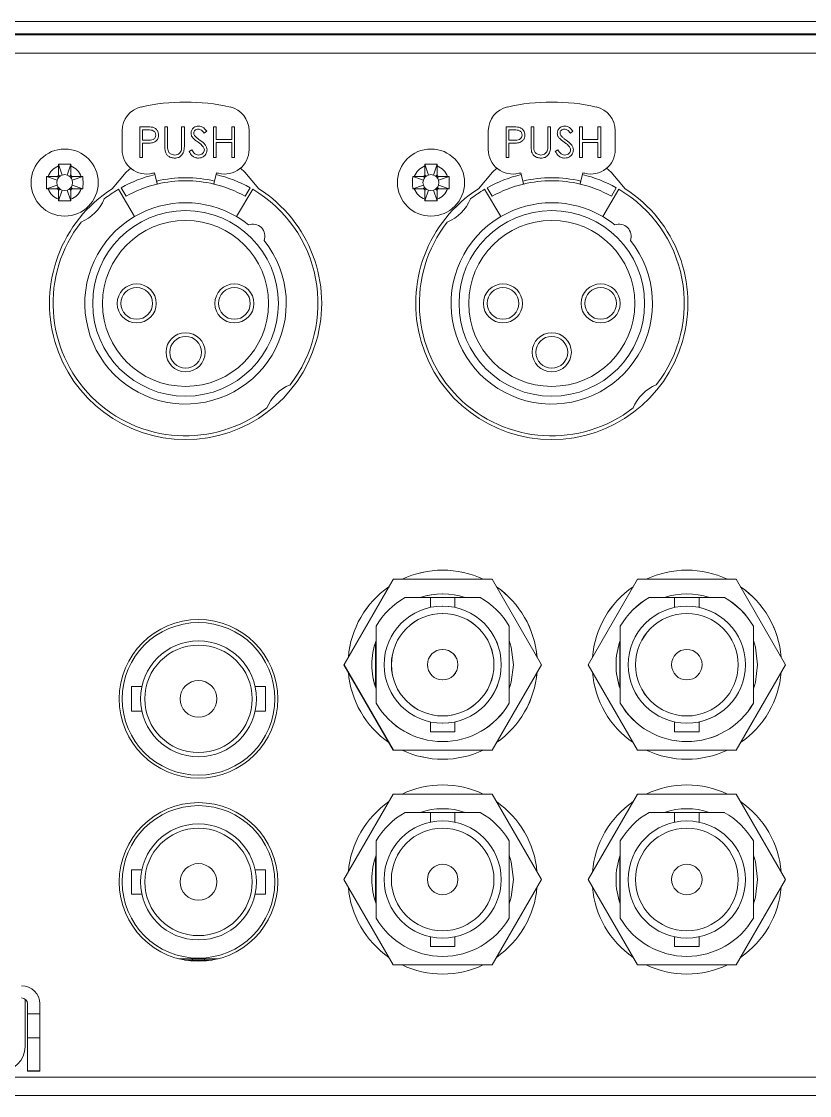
# Model space of a CAD drawing. Header units: millimetres. Extents: x 145 to 1161, y 54 to 851.
# Drawn here: x 242.1 to 306.7, y 654 to 742 of the extents above; entities that cross this region are included whole.
import ezdxf

# ---------------------------------------------------------------- set-up
doc = ezdxf.new("R2010")
doc.units = ezdxf.units.MM

msp = doc.modelspace()

# ---------------------------------------------------------------- linework, layer by layer
at = {"color": 7, "linetype": 'Continuous', "lineweight": 15}
for p, q in [((146.606, 741.964), (575.606, 741.964)), ((146.606, 740.964), (575.606, 740.964)), ((243.606, 740.864), (243.606, 740.964)), ((273.606, 740.964), (273.606, 740.864)), ((275.606, 740.964), (275.606, 740.864)), ((574.306, 740.864), (147.906, 740.864)), ((574.306, 739.364), (147.906, 739.364)), ((251.797, 733.332), (252.287, 733.332)), ((251.797, 730.832), (251.797, 733.332)), ((252.478, 733.075), (252.021, 733.075)), ((252.021, 733.075), (252.021, 732.242)), ((253.848, 733.332), (254.072, 733.332)), ((253.848, 731.822), (253.848, 733.332)), ((254.072, 733.332), (254.072, 731.834)), ((255.226, 733.332), (255.451, 733.332)), ((255.226, 731.834), (255.226, 733.332)), ((255.451, 733.332), (255.451, 731.822)), ((257.822, 733.332), (258.047, 733.332)), ((257.822, 730.832), (257.822, 733.332)), ((258.047, 733.332), (258.047, 732.306)), ((259.329, 733.332), (259.553, 733.332)), ((259.329, 732.306), (259.329, 733.332)), ((259.553, 733.332), (259.553, 730.832)), ((281.797, 730.832), (281.797, 733.332)), ((281.797, 733.332), (282.287, 733.332)), ((282.021, 733.075), (282.021, 732.242)), ((282.478, 733.075), (282.021, 733.075)), ((283.848, 733.332), (284.072, 733.332)), ((283.848, 731.822), (283.848, 733.332)), ((284.072, 733.332), (284.072, 731.834)), ((285.226, 731.834), (285.226, 733.332)), ((285.226, 733.332), (285.451, 733.332)), ((285.451, 733.332), (285.451, 731.822)), ((287.822, 733.332), (288.047, 733.332)), ((287.822, 730.832), (287.822, 733.332)), ((288.047, 733.332), (288.047, 732.306)), ((289.329, 733.332), (289.553, 733.332)), ((289.329, 732.306), (289.329, 733.332)), ((289.553, 733.332), (289.553, 730.832)), ((250.346, 733.007), (250.346, 731.464)), ((252.021, 732.242), (252.459, 732.236)), ((257.277, 732.973), (257.075, 732.819)), ((258.047, 732.306), (259.329, 732.306)), ((260.746, 731.464), (260.746, 733.007)), ((280.346, 733.007), (280.346, 731.464)), ((282.021, 732.242), (282.459, 732.236)), ((287.277, 732.973), (287.075, 732.819)), ((288.047, 732.306), (289.329, 732.306)), ((290.746, 731.464), (290.746, 733.007)), ((252.2, 731.986), (252.021, 731.986)), ((252.021, 731.986), (252.021, 730.832)), ((255.835, 731.314), (256.047, 731.441)), ((258.047, 732.05), (258.047, 730.832)), ((259.329, 732.05), (258.047, 732.05)), ((259.329, 730.832), (259.329, 732.05)), ((282.021, 731.986), (282.021, 730.832)), ((282.2, 731.986), (282.021, 731.986)), ((285.835, 731.314), (286.047, 731.441)), ((288.047, 732.05), (288.047, 730.832)), ((289.329, 732.05), (288.047, 732.05)), ((289.329, 730.832), (289.329, 732.05)), ((252.021, 730.832), (251.797, 730.832)), ((258.047, 730.832), (257.822, 730.832)), ((259.553, 730.832), (259.329, 730.832)), ((282.021, 730.832), (281.797, 730.832)), ((288.047, 730.832), (287.822, 730.832)), ((289.553, 730.832), (289.329, 730.832)), ((245.146, 730.125), (245.148, 730.26)), ((245.146, 729.414), (245.146, 730.125)), ((245.441, 729.381), (245.148, 730.26)), ((245.852, 729.381), (246.145, 730.26)), ((246.145, 730.26), (246.146, 730.125)), ((246.146, 729.414), (246.146, 730.125)), ((253.012, 729.568), (253.173, 728.887)), ((257.919, 728.887), (258.081, 729.568)), ((275.146, 730.125), (275.148, 730.26)), ((275.146, 729.414), (275.146, 730.125)), ((275.441, 729.381), (275.148, 730.26)), ((275.852, 729.381), (276.145, 730.26)), ((276.145, 730.26), (276.146, 730.125)), ((276.146, 729.414), (276.146, 730.125)), ((283.012, 729.568), (283.173, 728.887)), ((287.919, 728.887), (288.081, 729.568)), ((244.151, 729.263), (244.285, 729.264)), ((245.029, 728.97), (244.151, 729.263)), ((244.996, 729.264), (244.285, 729.264)), ((246.263, 728.97), (247.142, 729.263)), ((246.296, 729.264), (247.007, 729.264)), ((247.007, 729.264), (247.142, 729.263)), ((274.151, 729.263), (274.285, 729.264)), ((275.029, 728.97), (274.151, 729.263)), ((274.996, 729.264), (274.285, 729.264)), ((276.263, 728.97), (277.142, 729.263)), ((276.296, 729.264), (277.007, 729.264)), ((277.007, 729.264), (277.142, 729.263)), ((245.029, 728.559), (244.151, 728.266)), ((244.285, 728.264), (244.151, 728.266)), ((244.996, 728.264), (244.285, 728.264)), ((245.146, 728.114), (245.146, 727.403)), ((245.441, 728.148), (245.148, 727.269)), ((245.852, 728.148), (246.145, 727.269)), ((246.146, 728.114), (246.146, 727.403)), ((246.263, 728.559), (247.142, 728.266)), ((246.296, 728.264), (247.007, 728.264)), ((247.142, 728.266), (247.007, 728.264)), ((250.046, 728.217), (251.364, 725.976)), ((250.263, 728.341), (250.669, 727.651)), ((259.728, 725.976), (261.046, 728.217)), ((260.423, 727.651), (260.829, 728.341)), ((275.029, 728.559), (274.151, 728.266)), ((274.285, 728.264), (274.151, 728.266)), ((274.996, 728.264), (274.285, 728.264)), ((275.146, 728.114), (275.146, 727.403)), ((275.441, 728.148), (275.148, 727.269)), ((275.852, 728.148), (276.145, 727.269)), ((276.146, 728.114), (276.146, 727.403)), ((276.263, 728.559), (277.142, 728.266)), ((276.296, 728.264), (277.007, 728.264)), ((277.142, 728.266), (277.007, 728.264)), ((280.046, 728.217), (281.364, 725.976)), ((280.263, 728.341), (280.669, 727.651)), ((289.728, 725.976), (291.046, 728.217)), ((290.423, 727.651), (290.829, 728.341)), ((245.148, 727.269), (245.146, 727.403)), ((246.146, 727.403), (246.145, 727.269)), ((275.148, 727.269), (275.146, 727.403)), ((276.146, 727.403), (276.145, 727.269)), ((272.565, 696.264), (268.523, 689.264)), ((272.567, 696.264), (268.526, 689.264)), ((280.648, 696.264), (272.565, 696.264)), ((280.65, 696.264), (272.567, 696.264)), ((284.689, 689.264), (280.648, 696.264)), ((284.692, 689.264), (280.65, 696.264)), ((292.565, 696.264), (288.523, 689.264)), ((292.567, 696.264), (288.526, 689.264)), ((300.648, 696.264), (292.565, 696.264)), ((300.65, 696.264), (292.567, 696.264)), ((304.689, 689.264), (300.648, 696.264)), ((304.692, 689.264), (300.65, 696.264)), ((273.534, 694.764), (275.606, 694.764)), ((273.536, 694.764), (275.606, 694.764)), ((275.606, 694.764), (275.606, 693.961)), ((275.606, 694.764), (276.606, 694.764)), ((276.609, 694.764), (277.609, 694.764)), ((277.609, 693.96), (277.609, 694.764)), ((277.609, 694.764), (279.679, 694.764)), ((277.609, 694.764), (279.681, 694.764)), ((293.534, 694.764), (295.606, 694.764)), ((293.536, 694.764), (295.606, 694.764)), ((295.606, 694.764), (295.606, 693.961)), ((295.606, 694.764), (296.606, 694.764)), ((296.609, 694.764), (297.609, 694.764)), ((297.609, 693.96), (297.609, 694.764)), ((297.609, 694.764), (299.679, 694.764)), ((297.609, 694.764), (299.681, 694.764)), ((271.156, 686.104), (271.156, 692.424)), ((271.159, 686.104), (271.159, 692.424)), ((282.056, 692.424), (282.056, 686.104)), ((282.059, 692.424), (282.059, 686.104)), ((291.156, 686.104), (291.156, 692.424)), ((291.159, 686.104), (291.159, 692.424)), ((302.056, 692.424), (302.056, 686.104)), ((302.059, 692.424), (302.059, 686.104)), ((271.106, 691.097), (271.106, 687.431)), ((291.106, 691.097), (291.106, 687.431)), ((268.523, 689.264), (272.565, 682.264)), ((268.526, 689.264), (272.567, 682.264)), ((280.648, 682.264), (284.689, 689.264)), ((280.65, 682.264), (284.692, 689.264)), ((288.523, 689.264), (292.565, 682.264)), ((288.526, 689.264), (292.567, 682.264)), ((300.648, 682.264), (304.689, 689.264)), ((300.65, 682.264), (304.692, 689.264)), ((251.96, 687.464), (251.106, 687.464)), ((251.106, 687.464), (251.106, 685.464)), ((262.106, 687.464), (261.25, 687.464)), ((262.106, 687.464), (262.106, 685.464)), ((251.106, 685.464), (251.962, 685.464)), ((261.252, 685.464), (262.106, 685.464)), ((275.606, 684.569), (275.606, 683.764)), ((275.606, 683.764), (276.606, 683.764)), ((276.609, 683.764), (277.609, 683.764)), ((277.609, 683.764), (277.609, 684.567)), ((295.606, 684.569), (295.606, 683.764)), ((295.606, 683.764), (296.606, 683.764)), ((296.609, 683.764), (297.609, 683.764)), ((297.609, 683.764), (297.609, 684.567)), ((272.565, 682.264), (280.648, 682.264)), ((272.567, 682.264), (280.65, 682.264)), ((292.565, 682.264), (300.648, 682.264)), ((292.567, 682.264), (300.65, 682.264)), ((272.565, 678.664), (268.523, 671.664)), ((280.648, 678.664), (272.565, 678.664)), ((284.689, 671.664), (280.648, 678.664)), ((292.565, 678.664), (288.523, 671.664)), ((300.648, 678.664), (292.565, 678.664)), ((304.689, 671.664), (300.648, 678.664)), ((273.534, 677.164), (275.606, 677.164)), ((275.606, 677.164), (275.606, 676.361)), ((275.606, 677.164), (276.606, 677.164)), ((276.606, 677.164), (277.606, 677.164)), ((277.606, 676.36), (277.606, 677.164)), ((277.606, 677.164), (279.679, 677.164)), ((293.534, 677.164), (295.606, 677.164)), ((295.606, 677.164), (295.606, 676.361)), ((295.606, 677.164), (296.606, 677.164)), ((296.606, 677.164), (297.606, 677.164)), ((297.606, 676.36), (297.606, 677.164)), ((297.606, 677.164), (299.679, 677.164)), ((271.156, 668.504), (271.156, 674.824)), ((282.056, 674.824), (282.056, 668.504)), ((291.156, 668.504), (291.156, 674.824)), ((302.056, 674.824), (302.056, 668.504)), ((271.106, 673.505), (271.106, 669.823)), ((291.106, 673.505), (291.106, 669.823)), ((251.96, 672.464), (251.106, 672.464)), ((251.106, 672.464), (251.106, 670.464)), ((262.106, 672.464), (261.25, 672.464)), ((262.106, 672.464), (262.106, 670.464)), ((268.523, 671.664), (272.565, 664.664)), ((280.648, 664.664), (284.689, 671.664)), ((288.523, 671.664), (292.565, 664.664)), ((300.648, 664.664), (304.689, 671.664)), ((251.106, 670.464), (251.962, 670.464)), ((261.252, 670.464), (262.106, 670.464)), ((275.606, 666.969), (275.606, 666.164)), ((275.606, 666.164), (276.606, 666.164)), ((276.606, 666.164), (277.606, 666.164)), ((277.606, 666.164), (277.606, 666.967)), ((295.606, 666.969), (295.606, 666.164)), ((295.606, 666.164), (296.606, 666.164)), ((296.606, 666.164), (297.606, 666.164)), ((297.606, 666.164), (297.606, 666.967)), ((258.206, 665.164), (255.006, 665.164)), ((255.47, 665.064), (257.742, 665.064)), ((256.106, 665.164), (256.106, 665.064)), ((257.106, 665.064), (257.106, 665.164)), ((272.565, 664.664), (280.648, 664.664)), ((292.565, 664.664), (300.648, 664.664)), ((242.406, 657.964), (242.406, 661.864)), ((242.606, 661.464), (242.606, 660.658)), ((243.606, 661.464), (243.606, 660.658)), ((242.606, 660.658), (243.606, 660.658)), ((242.606, 658.686), (242.606, 660.658)), ((243.606, 660.658), (243.606, 658.686)), ((243.606, 658.686), (242.606, 658.686)), ((242.606, 655.991), (242.606, 658.686)), ((243.606, 655.991), (243.606, 658.686)), ((242.606, 655.991), (243.606, 655.991)), ((242.606, 655.964), (242.606, 655.991)), ((243.606, 655.964), (242.606, 655.964)), ((243.606, 655.991), (243.606, 655.964)), ((576.206, 655.464), (146.006, 655.464)), ((575.806, 653.964), (146.406, 653.964))]:
    msp.add_line(p, q, dxfattribs=at)
at = {"color": 7, "linetype": 'Continuous', "lineweight": 15, "flags": 128}
for points in [[(251.057, 729.935), (250.69, 729.619), (249.546, 728.262)], [(261.546, 728.262), (260.402, 729.619), (260.036, 729.935)], [(281.057, 729.935), (280.69, 729.619), (279.546, 728.262)], [(291.546, 728.262), (290.402, 729.619), (290.036, 729.935)], [(245.029, 728.97), (244.995, 728.764), (245.029, 728.559)], [(245.186, 729.224), (245.093, 729.106), (245.029, 728.97)], [(245.441, 729.381), (245.304, 729.317), (245.186, 729.224)], [(245.852, 729.381), (245.646, 729.415), (245.441, 729.381)], [(246.106, 729.224), (245.988, 729.317), (245.852, 729.381)], [(246.263, 728.97), (246.199, 729.106), (246.106, 729.224)], [(246.263, 728.559), (246.297, 728.764), (246.263, 728.97)], [(253.23, 728.644), (253.229, 728.648), (253.226, 728.662), (253.221, 728.685), (253.214, 728.715), (253.205, 728.752), (253.195, 728.794), (253.184, 728.84), (253.173, 728.887)], [(257.919, 728.887), (257.908, 728.84), (257.897, 728.794), (257.887, 728.752), (257.879, 728.715), (257.871, 728.685), (257.866, 728.662), (257.863, 728.648), (257.862, 728.644)], [(275.029, 728.97), (274.995, 728.764), (275.029, 728.559)], [(275.186, 729.224), (275.093, 729.106), (275.029, 728.97)], [(275.441, 729.381), (275.304, 729.317), (275.186, 729.224)], [(275.852, 729.381), (275.646, 729.415), (275.441, 729.381)], [(276.106, 729.224), (275.988, 729.317), (275.852, 729.381)], [(276.263, 728.97), (276.199, 729.106), (276.106, 729.224)], [(276.263, 728.559), (276.297, 728.764), (276.263, 728.97)], [(283.23, 728.644), (283.229, 728.648), (283.226, 728.662), (283.221, 728.685), (283.214, 728.715), (283.205, 728.752), (283.195, 728.794), (283.184, 728.84), (283.173, 728.887)], [(287.919, 728.887), (287.908, 728.84), (287.897, 728.794), (287.887, 728.752), (287.879, 728.715), (287.871, 728.685), (287.866, 728.662), (287.863, 728.648), (287.862, 728.644)], [(245.029, 728.559), (245.093, 728.422), (245.186, 728.305)], [(245.186, 728.305), (245.304, 728.211), (245.441, 728.148)], [(245.441, 728.148), (245.646, 728.113), (245.852, 728.148)], [(245.852, 728.148), (245.988, 728.211), (246.106, 728.305)], [(246.106, 728.305), (246.199, 728.422), (246.263, 728.559)], [(275.029, 728.559), (275.093, 728.422), (275.186, 728.305)], [(275.186, 728.305), (275.304, 728.211), (275.441, 728.148)], [(275.441, 728.148), (275.646, 728.113), (275.852, 728.148)], [(275.852, 728.148), (275.988, 728.211), (276.106, 728.305)], [(276.106, 728.305), (276.199, 728.422), (276.263, 728.559)], [(282.409, 689.264), (282.227, 690.707), (282.059, 691.248)], [(282.406, 689.264), (282.224, 690.707), (282.059, 691.241)], [(302.409, 689.264), (302.227, 690.707), (302.059, 691.248)], [(302.406, 689.264), (302.224, 690.707), (302.059, 691.241)], [(282.059, 687.288), (282.224, 687.822), (282.406, 689.264)], [(282.059, 687.28), (282.227, 687.822), (282.409, 689.264)], [(302.059, 687.288), (302.224, 687.822), (302.406, 689.264)], [(302.059, 687.28), (302.227, 687.822), (302.409, 689.264)], [(282.406, 671.664), (282.224, 673.107), (282.056, 673.648)], [(302.406, 671.664), (302.224, 673.107), (302.056, 673.648)], [(282.056, 669.68), (282.224, 670.222), (282.406, 671.664)], [(302.056, 669.68), (302.224, 670.222), (302.406, 671.664)]]:
    msp.add_lwpolyline(points, dxfattribs=at)
at = {"color": 7, "linetype": 'Continuous', "lineweight": 15}
for centre, radius in [((245.646, 728.764), 2.75), ((275.646, 728.764), 2.75), ((255.546, 718.864), 7.6), ((285.546, 718.864), 7.6), ((255.546, 718.864), 6.8), ((285.546, 718.864), 6.8), ((251.546, 718.864), 1.6), ((251.546, 718.864), 1.3), ((259.546, 718.864), 1.6), ((259.546, 718.864), 1.3), ((281.546, 718.864), 1.6), ((281.546, 718.864), 1.3), ((289.546, 718.864), 1.6), ((289.546, 718.864), 1.3), ((255.546, 714.864), 1.6), ((285.546, 714.864), 1.6), ((255.546, 714.864), 1.3), ((285.546, 714.864), 1.3), ((276.606, 689.264), 4.8), ((276.609, 689.264), 4.8), ((276.606, 689.264), 4.2), ((276.609, 689.264), 4.2), ((296.606, 689.264), 4.8), ((296.609, 689.264), 4.8), ((296.606, 689.264), 4.2), ((296.609, 689.264), 4.2), ((256.606, 686.464), 6.5), ((256.606, 686.464), 6.25), ((256.606, 686.464), 4.75), ((256.606, 686.464), 4.4), ((276.606, 689.264), 1.25), ((276.609, 689.264), 1.25), ((296.606, 689.264), 1.25), ((296.609, 689.264), 1.25), ((256.606, 686.464), 1.5), ((256.606, 671.464), 6.5), ((256.606, 671.464), 6.25), ((256.606, 671.464), 4.75), ((256.606, 671.464), 4.4), ((276.606, 671.664), 4.8), ((276.606, 671.664), 4.2), ((296.606, 671.664), 4.8), ((296.606, 671.664), 4.2), ((256.606, 671.464), 1.5), ((276.606, 671.664), 1.25), ((296.606, 671.664), 1.25)]:
    msp.add_circle(centre, radius, dxfattribs=at)
for centre, radius, start, end in [((252.346, 733.007), 2, 102.74954, 180), ((255.546, 718.864), 16.5, 77.25046, 102.74954), ((258.746, 733.007), 2, 0, 77.25046), ((282.346, 733.007), 2, 102.74954, 180), ((285.546, 718.864), 16.5, 77.25046, 102.74954), ((288.746, 733.007), 2, 0, 77.25046), ((252.346, 731.464), 2, 180, 284.25003), ((258.746, 731.464), 2, 255.74997, 0), ((282.346, 731.464), 2, 180, 284.25003), ((288.746, 731.464), 2, 255.74997, 0), ((245.646, 728.764), 1.45, 110.17127, 159.82873), ((245.646, 728.764), 1.45, 20.17127, 69.82873), ((255.546, 718.864), 11, 103.32149, 104.25003), ((255.546, 718.864), 11, 75.74997, 76.67851), ((275.646, 728.764), 1.45, 110.17127, 159.82873), ((275.646, 728.764), 1.45, 20.17127, 69.82873), ((285.546, 718.864), 11, 103.32149, 104.25003), ((285.546, 718.864), 11, 75.74997, 76.67851), ((255.546, 718.864), 10.85, 103.32149, 119.13809), ((255.546, 718.864), 10.05, 103.32149, 119.03297), ((255.546, 718.864), 10.3, 76.67851, 103.32149), ((255.546, 718.864), 10.05, 76.67851, 103.32149), ((255.546, 718.864), 10.05, 60.96703, 76.67851), ((255.546, 718.864), 10.85, 60.86191, 76.67851), ((285.546, 718.864), 10.85, 103.32149, 119.13809), ((285.546, 718.864), 10.05, 103.32149, 119.03297), ((285.546, 718.864), 10.3, 76.67851, 103.32149), ((285.546, 718.864), 10.05, 76.67851, 103.32149), ((285.546, 718.864), 10.05, 60.96703, 76.67851), ((285.546, 718.864), 10.85, 60.86191, 76.67851), ((245.646, 728.764), 1.45, 200.17127, 249.82873), ((255.546, 718.864), 11.15, 122.55552, 57.44448), ((245.646, 728.764), 1.45, 290.17127, 339.82873), ((255.546, 718.864), 10.85, 120.45839, 127.91019), ((255.546, 718.864), 10.85, 322.08981, 59.54161), ((275.646, 728.764), 1.45, 200.17127, 249.82873), ((285.546, 718.864), 11.15, 122.55552, 57.44448), ((275.646, 728.764), 1.45, 290.17127, 339.82873), ((285.546, 718.864), 10.85, 120.45839, 127.91019), ((285.546, 718.864), 10.85, 322.08981, 59.54161), ((245.646, 728.764), 3.5, 292.5041, 337.4959), ((255.546, 718.864), 8.25, 59.54161, 120.45839), ((275.646, 728.764), 3.5, 292.5041, 337.4959), ((285.546, 718.864), 8.25, 59.54161, 120.45839), ((255.546, 718.864), 10.85, 142.08981, 307.91019), ((255.546, 718.864), 8.25, 120.45839, 38.69053), ((255.546, 718.864), 8.25, 51.30947, 59.54161), ((261.046, 724.364), 1, 339.95166, 110.04834), ((285.546, 718.864), 10.85, 142.08981, 307.91019), ((285.546, 718.864), 8.25, 120.45839, 38.69053), ((285.546, 718.864), 8.25, 51.30947, 59.54161), ((291.046, 724.364), 1, 339.95166, 110.04834), ((265.446, 708.964), 3.5, 112.5041, 157.4959), ((295.446, 708.964), 3.5, 112.5041, 157.4959), ((276.606, 689.264), 7.75, 64.58538, 115.41462), ((276.609, 689.264), 7.75, 64.58538, 115.41462), ((296.606, 689.264), 7.75, 64.58538, 115.41462), ((296.609, 689.264), 7.75, 64.58538, 115.41462), ((276.606, 689.264), 7.75, 124.54343, 175.45657), ((276.609, 689.264), 7.75, 124.58538, 175.41462), ((276.609, 689.264), 7.75, 4.58538, 55.41462), ((276.606, 689.264), 7.75, 4.62739, 55.37261), ((296.606, 689.264), 7.75, 124.54343, 175.45657), ((296.609, 689.264), 7.75, 124.58538, 175.41462), ((296.609, 689.264), 7.75, 4.58538, 55.41462), ((296.606, 689.264), 7.75, 4.62739, 55.37261), ((276.606, 689.264), 6.3, 119.18898, 149.89177), ((276.609, 689.264), 6.3, 119.18898, 149.89177), ((276.606, 689.264), 5.8, 71.49137, 108.50863), ((276.609, 689.264), 5.8, 71.49137, 108.50863), ((276.606, 689.264), 6.3, 30.10823, 60.81102), ((276.609, 689.264), 6.3, 30.10823, 60.81102), ((296.606, 689.264), 6.3, 119.18898, 149.89177), ((296.609, 689.264), 6.3, 119.18898, 149.89177), ((296.606, 689.264), 5.8, 71.49137, 108.50863), ((296.609, 689.264), 5.8, 71.49137, 108.50863), ((296.606, 689.264), 6.3, 30.10823, 60.81102), ((296.609, 689.264), 6.3, 30.10823, 60.81102), ((276.606, 689.264), 5.8, 159.91263, 200.08737), ((276.609, 689.264), 5.8, 159.99373, 200.00627), ((296.606, 689.264), 5.8, 159.91263, 200.08737), ((296.609, 689.264), 5.8, 159.99373, 200.00627), ((276.606, 689.264), 7.75, 184.54343, 235.45657), ((276.609, 689.264), 7.75, 184.58538, 235.41462), ((276.609, 689.264), 7.75, 304.58538, 355.41462), ((276.606, 689.264), 7.75, 304.62739, 355.37261), ((296.606, 689.264), 7.75, 184.54343, 235.45657), ((296.609, 689.264), 7.75, 184.58538, 235.41462), ((296.609, 689.264), 7.75, 304.58538, 355.41462), ((296.606, 689.264), 7.75, 304.62739, 355.37261), ((276.606, 689.264), 6.3, 210.10823, 329.89177), ((276.609, 689.264), 6.3, 210.10823, 329.89177), ((296.606, 689.264), 6.3, 210.10823, 329.89177), ((296.609, 689.264), 6.3, 210.10823, 329.89177), ((276.606, 689.264), 7.75, 244.58538, 295.41462), ((276.609, 689.264), 7.75, 244.58538, 295.41462), ((296.606, 689.264), 7.75, 244.58538, 295.41462), ((296.609, 689.264), 7.75, 244.58538, 295.41462), ((276.606, 671.664), 7.75, 64.58538, 115.41462), ((296.606, 671.664), 7.75, 64.58538, 115.41462), ((276.606, 671.664), 7.75, 124.58538, 175.41462), ((276.606, 671.664), 7.75, 4.58538, 55.41462), ((296.606, 671.664), 7.75, 124.58538, 175.41462), ((296.606, 671.664), 7.75, 4.58538, 55.41462), ((276.606, 671.664), 6.3, 119.18898, 149.89177), ((276.606, 671.664), 5.8, 71.49137, 108.50863), ((276.606, 671.664), 6.3, 30.10823, 60.81102), ((296.606, 671.664), 6.3, 119.18898, 149.89177), ((296.606, 671.664), 5.8, 71.49137, 108.50863), ((296.606, 671.664), 6.3, 30.10823, 60.81102), ((276.606, 671.664), 5.8, 159.99373, 200.00627), ((296.606, 671.664), 5.8, 159.99373, 200.00627), ((276.606, 671.664), 7.75, 184.58538, 235.41462), ((276.606, 671.664), 7.75, 304.58538, 355.41462), ((296.606, 671.664), 7.75, 184.58538, 235.41462), ((296.606, 671.664), 7.75, 304.58538, 355.41462), ((276.606, 671.664), 6.3, 210.10823, 329.89177), ((296.606, 671.664), 6.3, 210.10823, 329.89177), ((276.606, 671.664), 7.75, 244.58538, 295.41462), ((296.606, 671.664), 7.75, 244.58538, 295.41462), ((242.106, 661.464), 1.5, 0, 90), ((242.106, 661.464), 0.5, 0, 90), ((240.406, 657.964), 2, 270, 0)]:
    msp.add_arc(centre, radius, start, end, dxfattribs=at)
for points, knots in [([(252.287, 733.332), (252.394, 733.332), (252.585, 733.333), (252.773, 733.306), (252.856, 733.294)], [0, 0, 0, 0, 0.560316, 1, 1, 1, 1]), ([(253.111, 732.66), (253.099, 732.732), (253.082, 732.84), (252.99, 732.953), (252.814, 733.079), (252.627, 733.077), (252.478, 733.075)], [0, 0, 0, 0, 0.248968, 0.37473, 0.500383, 1, 1, 1, 1]), ([(252.856, 733.294), (252.932, 733.267), (253.084, 733.212), (253.241, 733.043), (253.324, 732.851), (253.331, 732.724), (253.335, 732.661)], [0, 0, 0, 0, 0.2797061, 0.5593842, 0.779504, 1, 1, 1, 1]), ([(255.995, 732.812), (256.006, 732.901), (256.028, 733.079), (256.199, 733.271), (256.403, 733.378), (256.542, 733.39), (256.611, 733.396)], [0, 0, 0, 0, 0.279547, 0.558797, 0.779378, 1, 1, 1, 1]), ([(256.586, 733.139), (256.536, 733.135), (256.434, 733.128), (256.312, 733.05), (256.232, 732.943), (256.224, 732.863), (256.22, 732.823)], [0, 0, 0, 0, 0.280269, 0.559927, 0.779913, 1, 1, 1, 1]), ([(257.075, 732.819), (257.031, 732.873), (256.96, 732.961), (256.843, 733.068), (256.72, 733.129), (256.631, 733.136), (256.586, 733.139)], [0, 0, 0, 0, 0.3404, 0.560489, 0.780187, 1, 1, 1, 1]), ([(256.611, 733.396), (256.688, 733.388), (256.842, 733.373), (257.083, 733.226), (257.204, 733.069), (257.277, 732.973)], [0, 0, 0, 0, 0.279748, 0.559498, 1, 1, 1, 1]), ([(282.287, 733.332), (282.394, 733.332), (282.585, 733.333), (282.773, 733.306), (282.856, 733.294)], [0, 0, 0, 0, 0.560316, 1, 1, 1, 1]), ([(283.111, 732.66), (283.099, 732.732), (283.082, 732.84), (282.99, 732.953), (282.814, 733.079), (282.627, 733.077), (282.478, 733.075)], [0, 0, 0, 0, 0.248968, 0.37473, 0.500383, 1, 1, 1, 1]), ([(282.856, 733.294), (282.932, 733.267), (283.084, 733.212), (283.241, 733.043), (283.324, 732.851), (283.331, 732.724), (283.335, 732.661)], [0, 0, 0, 0, 0.279707, 0.55938, 0.779503, 1, 1, 1, 1]), ([(285.995, 732.812), (286.006, 732.901), (286.028, 733.079), (286.199, 733.271), (286.403, 733.378), (286.542, 733.39), (286.611, 733.396)], [0, 0, 0, 0, 0.2795487, 0.5587973, 0.7793782, 1, 1, 1, 1]), ([(286.586, 733.139), (286.536, 733.135), (286.434, 733.128), (286.312, 733.05), (286.232, 732.943), (286.224, 732.863), (286.22, 732.823)], [0, 0, 0, 0, 0.280269, 0.559927, 0.779913, 1, 1, 1, 1]), ([(287.075, 732.819), (287.031, 732.873), (286.96, 732.961), (286.843, 733.068), (286.72, 733.129), (286.631, 733.136), (286.586, 733.139)], [0, 0, 0, 0, 0.340408, 0.560488, 0.780186, 1, 1, 1, 1]), ([(286.611, 733.396), (286.688, 733.388), (286.842, 733.373), (287.083, 733.226), (287.204, 733.069), (287.277, 732.973)], [0, 0, 0, 0, 0.27975, 0.559501, 1, 1, 1, 1]), ([(252.459, 732.236), (252.611, 732.236), (252.802, 732.235), (252.986, 732.36), (253.082, 732.475), (253.099, 732.586), (253.111, 732.66)], [0, 0, 0, 0, 0.499724, 0.625349, 0.751079, 1, 1, 1, 1]), ([(253.335, 732.661), (253.329, 732.579), (253.317, 732.414), (253.192, 732.213), (253.022, 732.084), (252.898, 732.046), (252.836, 732.027)], [0, 0, 0, 0, 0.280096, 0.559321, 0.779459, 1, 1, 1, 1]), ([(256.135, 732.432), (256.091, 732.497), (256.012, 732.612), (256.001, 732.751), (255.995, 732.812)], [0, 0, 0, 0, 0.5598455, 1, 1, 1, 1]), ([(256.545, 732.092), (256.463, 732.149), (256.318, 732.252), (256.191, 732.377), (256.135, 732.432)], [0, 0, 0, 0, 0.560412, 1, 1, 1, 1]), ([(256.22, 732.823), (256.223, 732.788), (256.229, 732.718), (256.283, 732.603), (256.346, 732.539), (256.385, 732.5)], [0, 0, 0, 0, 0.279935, 0.559764, 1, 1, 1, 1]), ([(256.385, 732.5), (256.446, 732.452), (256.556, 732.366), (256.67, 732.286), (256.721, 732.251)], [0, 0, 0, 0, 0.559903, 1, 1, 1, 1]), ([(256.721, 732.251), (256.877, 732.135), (257.096, 731.973), (257.281, 731.672), (257.3, 731.52), (257.31, 731.444)], [0, 0, 0, 0, 0.560115, 0.780288, 1, 1, 1, 1]), ([(282.459, 732.236), (282.611, 732.236), (282.802, 732.235), (282.986, 732.36), (283.082, 732.475), (283.099, 732.586), (283.111, 732.66)], [0, 0, 0, 0, 0.499724, 0.625349, 0.751079, 1, 1, 1, 1]), ([(283.335, 732.661), (283.329, 732.579), (283.317, 732.414), (283.192, 732.213), (283.022, 732.084), (282.898, 732.046), (282.836, 732.027)], [0, 0, 0, 0, 0.2800979, 0.5593198, 0.7794584, 1, 1, 1, 1]), ([(286.135, 732.432), (286.091, 732.497), (286.012, 732.612), (286.001, 732.751), (285.995, 732.812)], [0, 0, 0, 0, 0.559844, 1, 1, 1, 1]), ([(286.545, 732.092), (286.463, 732.149), (286.318, 732.252), (286.191, 732.377), (286.135, 732.432)], [0, 0, 0, 0, 0.560412, 1, 1, 1, 1]), ([(286.22, 732.823), (286.223, 732.788), (286.229, 732.718), (286.283, 732.603), (286.346, 732.539), (286.385, 732.5)], [0, 0, 0, 0, 0.279935, 0.559764, 1, 1, 1, 1]), ([(286.385, 732.5), (286.446, 732.452), (286.556, 732.366), (286.67, 732.286), (286.721, 732.251)], [0, 0, 0, 0, 0.559903, 1, 1, 1, 1]), ([(286.721, 732.251), (286.877, 732.135), (287.096, 731.973), (287.281, 731.672), (287.3, 731.52), (287.31, 731.444)], [0, 0, 0, 0, 0.560115, 0.780288, 1, 1, 1, 1]), ([(252.836, 732.027), (252.718, 732.012), (252.507, 731.985), (252.294, 731.985), (252.2, 731.986)], [0, 0, 0, 0, 0.559693, 1, 1, 1, 1]), ([(253.893, 731.295), (253.877, 731.393), (253.848, 731.567), (253.848, 731.744), (253.848, 731.822)], [0, 0, 0, 0, 0.559492, 1, 1, 1, 1]), ([(254.674, 730.768), (254.579, 730.774), (254.389, 730.787), (254.15, 730.911), (253.975, 731.086), (253.92, 731.225), (253.893, 731.295)], [0, 0, 0, 0, 0.280216, 0.559914, 0.779951, 1, 1, 1, 1]), ([(254.072, 731.834), (254.072, 731.772), (254.072, 731.661), (254.079, 731.55), (254.082, 731.501)], [0, 0, 0, 0, 0.560116, 1, 1, 1, 1]), ([(254.082, 731.501), (254.098, 731.425), (254.13, 731.272), (254.344, 731.076), (254.541, 731.044), (254.661, 731.024)], [0, 0, 0, 0, 0.281053, 0.560822, 1, 1, 1, 1]), ([(254.661, 731.024), (254.73, 731.031), (254.868, 731.046), (255.035, 731.152), (255.148, 731.291), (255.183, 731.394), (255.201, 731.446)], [0, 0, 0, 0, 0.279787, 0.559374, 0.779568, 1, 1, 1, 1]), ([(255.451, 731.822), (255.448, 731.682), (255.444, 731.405), (255.293, 731.036), (255.002, 730.803), (254.783, 730.779), (254.674, 730.768)], [0, 0, 0, 0, 0.281654, 0.560111, 0.78008, 1, 1, 1, 1]), ([(255.201, 731.446), (255.21, 731.518), (255.227, 731.647), (255.226, 731.777), (255.226, 731.834)], [0, 0, 0, 0, 0.5596324, 1, 1, 1, 1]), ([(256.595, 730.768), (256.503, 730.777), (256.318, 730.795), (256.033, 730.984), (255.91, 731.189), (255.835, 731.314)], [0, 0, 0, 0, 0.279883, 0.559667, 1, 1, 1, 1]), ([(256.047, 731.441), (256.121, 731.326), (256.224, 731.167), (256.436, 731.041), (256.542, 731.03), (256.595, 731.024)], [0, 0, 0, 0, 0.559318, 0.779775, 1, 1, 1, 1]), ([(256.996, 731.693), (256.918, 731.775), (256.781, 731.923), (256.617, 732.04), (256.545, 732.092)], [0, 0, 0, 0, 0.559502, 1, 1, 1, 1]), ([(256.595, 731.024), (256.663, 731.031), (256.797, 731.044), (256.961, 731.145), (257.065, 731.289), (257.079, 731.395), (257.085, 731.448)], [0, 0, 0, 0, 0.280272, 0.560149, 0.780156, 1, 1, 1, 1]), ([(257.31, 731.444), (257.296, 731.342), (257.268, 731.137), (257.068, 730.919), (256.837, 730.787), (256.676, 730.774), (256.595, 730.768)], [0, 0, 0, 0, 0.279184, 0.559088, 0.779446, 1, 1, 1, 1]), ([(257.085, 731.448), (257.079, 731.497), (257.068, 731.587), (257.018, 731.66), (256.996, 731.693)], [0, 0, 0, 0, 0.559, 1, 1, 1, 1]), ([(282.836, 732.027), (282.718, 732.012), (282.507, 731.985), (282.294, 731.985), (282.2, 731.986)], [0, 0, 0, 0, 0.559693, 1, 1, 1, 1]), ([(283.893, 731.295), (283.877, 731.393), (283.848, 731.567), (283.848, 731.744), (283.848, 731.822)], [0, 0, 0, 0, 0.559491, 1, 1, 1, 1]), ([(284.674, 730.768), (284.579, 730.774), (284.389, 730.787), (284.15, 730.911), (283.975, 731.086), (283.92, 731.225), (283.893, 731.295)], [0, 0, 0, 0, 0.280223, 0.559914, 0.779951, 1, 1, 1, 1]), ([(284.072, 731.834), (284.072, 731.772), (284.072, 731.661), (284.079, 731.55), (284.082, 731.501)], [0, 0, 0, 0, 0.560116, 1, 1, 1, 1]), ([(284.082, 731.501), (284.098, 731.425), (284.13, 731.272), (284.344, 731.076), (284.541, 731.044), (284.661, 731.024)], [0, 0, 0, 0, 0.281053, 0.560822, 1, 1, 1, 1]), ([(284.661, 731.024), (284.73, 731.031), (284.868, 731.046), (285.035, 731.152), (285.148, 731.291), (285.183, 731.394), (285.201, 731.446)], [0, 0, 0, 0, 0.279787, 0.559374, 0.779568, 1, 1, 1, 1]), ([(285.451, 731.822), (285.448, 731.682), (285.444, 731.405), (285.293, 731.036), (285.002, 730.803), (284.783, 730.779), (284.674, 730.768)], [0, 0, 0, 0, 0.281654, 0.560111, 0.78008, 1, 1, 1, 1]), ([(285.201, 731.446), (285.21, 731.518), (285.227, 731.647), (285.226, 731.777), (285.226, 731.834)], [0, 0, 0, 0, 0.5596324, 1, 1, 1, 1]), ([(286.595, 730.768), (286.503, 730.777), (286.318, 730.795), (286.033, 730.984), (285.91, 731.189), (285.835, 731.314)], [0, 0, 0, 0, 0.279883, 0.559667, 1, 1, 1, 1]), ([(286.047, 731.441), (286.121, 731.326), (286.224, 731.167), (286.436, 731.041), (286.542, 731.03), (286.595, 731.024)], [0, 0, 0, 0, 0.559321, 0.779777, 1, 1, 1, 1]), ([(286.996, 731.693), (286.918, 731.775), (286.781, 731.923), (286.617, 732.04), (286.545, 732.092)], [0, 0, 0, 0, 0.559502, 1, 1, 1, 1]), ([(286.595, 731.024), (286.663, 731.031), (286.797, 731.044), (286.961, 731.145), (287.065, 731.289), (287.079, 731.395), (287.085, 731.448)], [0, 0, 0, 0, 0.280272, 0.560142, 0.780156, 1, 1, 1, 1]), ([(287.31, 731.444), (287.296, 731.342), (287.268, 731.137), (287.068, 730.919), (286.837, 730.787), (286.676, 730.774), (286.595, 730.768)], [0, 0, 0, 0, 0.279184, 0.559088, 0.779446, 1, 1, 1, 1]), ([(287.085, 731.448), (287.079, 731.497), (287.068, 731.587), (287.018, 731.66), (286.996, 731.693)], [0, 0, 0, 0, 0.559, 1, 1, 1, 1]), ([(245.148, 730.26), (245.279, 730.261), (245.511, 730.264), (245.844, 730.264), (246.044, 730.261), (246.145, 730.26)], [0, 0, 0, 0, 0.396258, 0.698097, 1, 1, 1, 1]), ([(275.148, 730.26), (275.279, 730.261), (275.511, 730.264), (275.844, 730.264), (276.044, 730.261), (276.145, 730.26)], [0, 0, 0, 0, 0.396258, 0.698097, 1, 1, 1, 1]), ([(244.151, 728.266), (244.149, 728.397), (244.146, 728.629), (244.146, 728.962), (244.149, 729.162), (244.151, 729.263)], [0, 0, 0, 0, 0.396266, 0.698097, 1, 1, 1, 1]), ([(244.996, 729.264), (245.013, 729.266), (245.047, 729.269), (245.092, 729.295), (245.126, 729.333), (245.144, 729.375), (245.145, 729.403), (245.146, 729.414)], [0, 0, 0, 0, 0.2148924, 0.4298069, 0.6442676, 0.8585534, 1, 1, 1, 1]), ([(245.186, 729.224), (245.186, 729.224), (245.146, 729.197), (245.059, 729.228), (245.014, 729.245), (244.999, 729.264), (244.996, 729.264), (244.996, 729.264)], [0, 0, 0, 0, 0.003225, 0.505378, 0.93832, 0.999951, 1, 1, 1, 1]), ([(245.146, 729.414), (245.146, 729.414), (245.149, 729.414), (245.154, 729.386), (245.182, 729.362), (245.2, 729.302), (245.201, 729.263), (245.195, 729.241), (245.19, 729.229), (245.187, 729.224), (245.186, 729.224)], [0, 0, 0, 0, 0.000049, 0.061632, 0.494229, 0.744541, 0.870326, 0.933474, 0.996776, 1, 1, 1, 1]), ([(246.106, 729.224), (246.106, 729.224), (246.079, 729.265), (246.11, 729.356), (246.127, 729.385), (246.146, 729.414), (246.146, 729.414), (246.146, 729.414)], [0, 0, 0, 0, 0.003226, 0.505379, 0.93832, 0.999951, 1, 1, 1, 1]), ([(246.296, 729.264), (246.296, 729.264), (246.296, 729.264), (246.267, 729.245), (246.244, 729.231), (246.184, 729.21), (246.145, 729.21), (246.122, 729.215), (246.111, 729.22), (246.106, 729.224), (246.106, 729.224)], [0, 0, 0, 0, 0.000049, 0.061631, 0.49423, 0.744543, 0.870326, 0.933475, 0.996777, 1, 1, 1, 1]), ([(246.146, 729.414), (246.148, 729.397), (246.151, 729.363), (246.177, 729.318), (246.215, 729.285), (246.257, 729.267), (246.285, 729.265), (246.296, 729.264)], [0, 0, 0, 0, 0.214888, 0.429791, 0.644274, 0.858549, 1, 1, 1, 1]), ([(247.142, 729.263), (247.143, 729.131), (247.146, 728.899), (247.146, 728.567), (247.143, 728.366), (247.142, 728.266)], [0, 0, 0, 0, 0.396258, 0.69809, 1, 1, 1, 1]), ([(274.151, 728.266), (274.149, 728.397), (274.146, 728.629), (274.146, 728.962), (274.149, 729.162), (274.151, 729.263)], [0, 0, 0, 0, 0.396266, 0.698097, 1, 1, 1, 1]), ([(274.996, 729.264), (275.013, 729.266), (275.047, 729.269), (275.092, 729.295), (275.126, 729.333), (275.144, 729.375), (275.145, 729.403), (275.146, 729.414)], [0, 0, 0, 0, 0.214894, 0.429782, 0.644265, 0.858552, 1, 1, 1, 1]), ([(275.186, 729.224), (275.186, 729.224), (275.146, 729.197), (275.059, 729.228), (275.014, 729.245), (274.999, 729.264), (274.996, 729.264), (274.996, 729.264)], [0, 0, 0, 0, 0.003225, 0.505378, 0.93832, 0.999951, 1, 1, 1, 1]), ([(275.146, 729.414), (275.146, 729.414), (275.149, 729.414), (275.154, 729.386), (275.182, 729.362), (275.2, 729.302), (275.201, 729.263), (275.195, 729.241), (275.19, 729.229), (275.187, 729.224), (275.186, 729.224)], [0, 0, 0, 0, 0.000049, 0.061631, 0.494229, 0.744542, 0.870326, 0.933474, 0.996777, 1, 1, 1, 1]), ([(276.106, 729.224), (276.106, 729.224), (276.079, 729.265), (276.104, 729.356), (276.138, 729.385), (276.143, 729.414), (276.146, 729.414), (276.146, 729.414)], [0, 0, 0, 0, 0.003226, 0.505379, 0.938319, 0.999951, 1, 1, 1, 1]), ([(276.296, 729.264), (276.296, 729.264), (276.293, 729.264), (276.278, 729.245), (276.241, 729.231), (276.185, 729.21), (276.145, 729.21), (276.122, 729.215), (276.111, 729.22), (276.106, 729.224), (276.106, 729.224)], [0, 0, 0, 0, 0.0000493, 0.0616311, 0.4942294, 0.7445427, 0.8703262, 0.9334762, 0.9967778, 1, 1, 1, 1]), ([(276.146, 729.414), (276.148, 729.397), (276.151, 729.363), (276.177, 729.318), (276.215, 729.285), (276.257, 729.267), (276.285, 729.265), (276.296, 729.264)], [0, 0, 0, 0, 0.214888, 0.429791, 0.644274, 0.858549, 1, 1, 1, 1]), ([(277.142, 729.263), (277.143, 729.131), (277.146, 728.899), (277.146, 728.567), (277.143, 728.366), (277.142, 728.266)], [0, 0, 0, 0, 0.396258, 0.69809, 1, 1, 1, 1]), ([(244.996, 728.264), (244.996, 728.264), (244.999, 728.267), (245.014, 728.273), (245.051, 728.3), (245.108, 728.318), (245.147, 728.319), (245.17, 728.313), (245.181, 728.308), (245.186, 728.305), (245.186, 728.305)], [0, 0, 0, 0, 0.00005, 0.061631, 0.494229, 0.744542, 0.870326, 0.933475, 0.996777, 1, 1, 1, 1]), ([(245.146, 728.114), (245.144, 728.131), (245.141, 728.165), (245.115, 728.21), (245.077, 728.244), (245.035, 728.262), (245.007, 728.263), (244.996, 728.264)], [0, 0, 0, 0, 0.214885, 0.429813, 0.644271, 0.858555, 1, 1, 1, 1]), ([(245.186, 728.305), (245.187, 728.304), (245.214, 728.264), (245.188, 728.177), (245.155, 728.132), (245.149, 728.118), (245.146, 728.114), (245.146, 728.114)], [0, 0, 0, 0, 0.003226, 0.505379, 0.93832, 0.99995, 1, 1, 1, 1]), ([(246.146, 728.114), (246.146, 728.114), (246.146, 728.118), (246.127, 728.132), (246.113, 728.169), (246.092, 728.226), (246.092, 728.265), (246.097, 728.288), (246.102, 728.299), (246.106, 728.304), (246.106, 728.305)], [0, 0, 0, 0, 0.000049, 0.061631, 0.49423, 0.744543, 0.870326, 0.933476, 0.996778, 1, 1, 1, 1]), ([(246.106, 728.305), (246.106, 728.305), (246.147, 728.332), (246.238, 728.306), (246.267, 728.273), (246.296, 728.267), (246.296, 728.264), (246.296, 728.264)], [0, 0, 0, 0, 0.003227, 0.505379, 0.93832, 0.999951, 1, 1, 1, 1]), ([(246.296, 728.264), (246.279, 728.263), (246.245, 728.259), (246.2, 728.233), (246.167, 728.195), (246.149, 728.153), (246.147, 728.126), (246.146, 728.114)], [0, 0, 0, 0, 0.214883, 0.429766, 0.644244, 0.858556, 1, 1, 1, 1]), ([(274.996, 728.264), (274.996, 728.264), (274.999, 728.267), (275.014, 728.273), (275.051, 728.3), (275.108, 728.318), (275.147, 728.319), (275.17, 728.313), (275.181, 728.308), (275.186, 728.305), (275.186, 728.305)], [0, 0, 0, 0, 0.00005, 0.061631, 0.494229, 0.744542, 0.870326, 0.933475, 0.996777, 1, 1, 1, 1]), ([(275.146, 728.114), (275.144, 728.131), (275.141, 728.165), (275.115, 728.21), (275.077, 728.244), (275.035, 728.262), (275.007, 728.263), (274.996, 728.264)], [0, 0, 0, 0, 0.214885, 0.429813, 0.644271, 0.858555, 1, 1, 1, 1]), ([(275.186, 728.305), (275.187, 728.304), (275.213, 728.264), (275.188, 728.177), (275.155, 728.132), (275.149, 728.118), (275.146, 728.114), (275.146, 728.114)], [0, 0, 0, 0, 0.003225, 0.505378, 0.93832, 0.99995, 1, 1, 1, 1]), ([(276.146, 728.114), (276.146, 728.114), (276.143, 728.118), (276.138, 728.132), (276.11, 728.169), (276.093, 728.226), (276.092, 728.265), (276.097, 728.288), (276.102, 728.299), (276.106, 728.304), (276.106, 728.305)], [0, 0, 0, 0, 0.00005, 0.061631, 0.49423, 0.744543, 0.870326, 0.933476, 0.996778, 1, 1, 1, 1]), ([(276.106, 728.305), (276.106, 728.305), (276.146, 728.332), (276.233, 728.306), (276.278, 728.273), (276.293, 728.267), (276.296, 728.264), (276.296, 728.264)], [0, 0, 0, 0, 0.003226, 0.505379, 0.93832, 0.99995, 1, 1, 1, 1]), ([(276.296, 728.264), (276.279, 728.263), (276.245, 728.259), (276.2, 728.233), (276.167, 728.195), (276.149, 728.153), (276.147, 728.126), (276.146, 728.114)], [0, 0, 0, 0, 0.214883, 0.429766, 0.644244, 0.858556, 1, 1, 1, 1]), ([(246.145, 727.269), (246.013, 727.267), (245.781, 727.264), (245.449, 727.265), (245.248, 727.267), (245.148, 727.269)], [0, 0, 0, 0, 0.396258, 0.69809, 1, 1, 1, 1]), ([(276.145, 727.269), (276.013, 727.267), (275.781, 727.264), (275.449, 727.265), (275.248, 727.267), (275.148, 727.269)], [0, 0, 0, 0, 0.396258, 0.698097, 1, 1, 1, 1])]:
    msp.add_open_spline(points, degree=3, knots=knots, dxfattribs=at)

doc.saveas('drawing.dxf')
